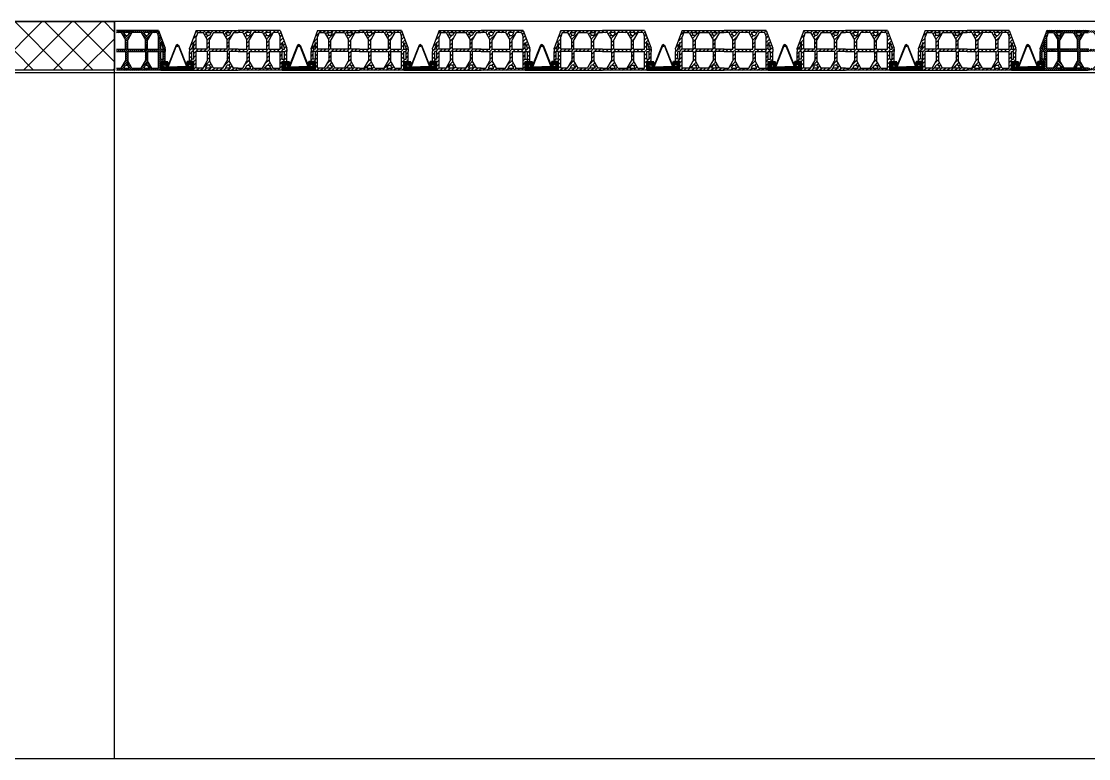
# Model space of a CAD drawing. Header units: millimetres. Extents: x 2329 to 2450, y 1882 to 1940.
# Drawn here: x 2372.708 to 2377.54, y 1916.594 to 1919.93 of the extents above; entities that cross this region are included whole.
import ezdxf

# ---------------------------------------------------------------- set-up
doc = ezdxf.new("R2010")
doc.units = ezdxf.units.MM
doc.layers.add('Fondazione', color=7, linetype='Continuous', lineweight=25)
doc.layers.add('pilastri', color=5, linetype='Continuous', lineweight=30)
for name, color, linetype in [('grigio', 252, 'Continuous'), ('PIGNATTE', 30, 'Continuous'), ('trasferimento', 252, 'Continuous'), ('TRAVETT0', 5, 'Continuous')]:
    doc.layers.add(name, color=color, linetype=linetype)

# ---------------------------------------------------------------- blocks, each defined once
blk = doc.blocks.new('mezza pignatta')
at = {"layer": 'PIGNATTE', "linetype": 'Continuous'}
h = blk.add_hatch(dxfattribs=at)
h.set_pattern_fill('ANSI31', color=256, scale=0.002)
h.set_pattern_definition([(45, (0, 0), (-0.00449012806, 0.00449012806), [])])
h.paths.add_polyline_path([(2384.2517, 1920.9977), (2384.0617, 1920.9977), (2384.0617, 1920.9877), (2384.0827, 1920.9877), (2384.1017, 1920.9548), (2384.1017, 1920.9127), (2384.0617, 1920.9127), (2384.0617, 1920.9027), (2384.1017, 1920.9027), (2384.1017, 1920.8605), (2384.0827, 1920.8277), (2384.0617, 1920.8277), (2384.0617, 1920.8177), (2384.2617, 1920.8177), (2384.2617, 1920.8577), (2384.2817, 1920.8577), (2384.2817, 1920.9027), (2384.2817, 1920.9127), (2384.2817, 1920.9177)])
h.paths.add_polyline_path([(2384.1307, 1920.9877), (2384.1727, 1920.9877), (2384.1917, 1920.9548), (2384.1917, 1920.9127), (2384.1117, 1920.9127), (2384.1117, 1920.9548)], flags=16)
h.paths.add_polyline_path([(2384.1017, 1920.9748), (2384.0943, 1920.9877), (2384.1191, 1920.9877), (2384.1117, 1920.9748)], flags=16)
h.paths.add_polyline_path([(2384.1117, 1920.9027), (2384.1917, 1920.9027), (2384.1917, 1920.8605), (2384.1727, 1920.8277), (2384.1307, 1920.8277), (2384.1117, 1920.8605)], flags=16)
h.paths.add_polyline_path([(2384.1843, 1920.9877), (2384.2091, 1920.9877), (2384.2017, 1920.9748), (2384.1917, 1920.9748)], flags=16)
h.paths.add_polyline_path([(2384.2017, 1920.9548), (2384.2207, 1920.9877), (2384.2448, 1920.9877), (2384.2517, 1920.9692), (2384.2517, 1920.9127), (2384.2017, 1920.9127)], flags=16)
h.paths.add_polyline_path([(2384.2017, 1920.9027), (2384.2517, 1920.9027), (2384.2517, 1920.8677), (2384.2517, 1920.8577), (2384.2517, 1920.8277), (2384.2207, 1920.8277), (2384.2017, 1920.8605)], flags=16)
h.paths.add_polyline_path([(2384.1117, 1920.8405), (2384.1191, 1920.8277), (2384.0943, 1920.8277), (2384.1017, 1920.8405)], flags=16)
h.paths.add_polyline_path([(2384.1917, 1920.8405), (2384.2017, 1920.8405), (2384.2091, 1920.8277), (2384.1843, 1920.8277)], flags=16)
h.paths.add_polyline_path([(2384.2617, 1920.9425), (2384.2717, 1920.9158), (2384.2717, 1920.9127), (2384.2617, 1920.9127)], flags=16)
h.paths.add_polyline_path([(2384.2617, 1920.9027), (2384.2717, 1920.9027), (2384.2717, 1920.8677), (2384.2617, 1920.8677)], flags=16)
for p, q in [((2384.2517, 1920.9977), (2384.0617, 1920.9977)), ((2384.0827, 1920.9877), (2384.0617, 1920.9877)), ((2384.0827, 1920.9877), (2384.1017, 1920.9548)), ((2384.1191, 1920.9877), (2384.0943, 1920.9877)), ((2384.0943, 1920.9877), (2384.1017, 1920.9748)), ((2384.1017, 1920.9748), (2384.1117, 1920.9748)), ((2384.1307, 1920.9877), (2384.1117, 1920.9548)), ((2384.1191, 1920.9877), (2384.1117, 1920.9748)), ((2384.1727, 1920.9877), (2384.1307, 1920.9877)), ((2384.1727, 1920.9877), (2384.1917, 1920.9548)), ((2384.2091, 1920.9877), (2384.1843, 1920.9877)), ((2384.1843, 1920.9877), (2384.1917, 1920.9748)), ((2384.1917, 1920.9748), (2384.2017, 1920.9748)), ((2384.2207, 1920.9877), (2384.2017, 1920.9548)), ((2384.2091, 1920.9877), (2384.2017, 1920.9748)), ((2384.2448, 1920.9877), (2384.2207, 1920.9877)), ((2384.2448, 1920.9877), (2384.2517, 1920.9692)), ((2384.2517, 1920.9977), (2384.2817, 1920.9177)), ((2384.2517, 1920.9127), (2384.2517, 1920.9692)), ((2384.1017, 1920.9127), (2384.1017, 1920.9548)), ((2384.1117, 1920.9127), (2384.1117, 1920.9548)), ((2384.1917, 1920.9127), (2384.1917, 1920.9548)), ((2384.2017, 1920.9127), (2384.2017, 1920.9548)), ((2384.2617, 1920.9127), (2384.2617, 1920.9425)), ((2384.2617, 1920.9425), (2384.2717, 1920.9158)), ((2384.2817, 1920.9127), (2384.2817, 1920.9177)), ((2384.0617, 1920.9127), (2384.1017, 1920.9127)), ((2384.0617, 1920.9027), (2384.1017, 1920.9027)), ((2384.1017, 1920.9027), (2384.1017, 1920.8605)), ((2384.1117, 1920.9127), (2384.1917, 1920.9127)), ((2384.1117, 1920.9027), (2384.1917, 1920.9027)), ((2384.1117, 1920.9027), (2384.1117, 1920.8605)), ((2384.1917, 1920.9027), (2384.1917, 1920.8605)), ((2384.2017, 1920.9127), (2384.2517, 1920.9127)), ((2384.2017, 1920.9027), (2384.2517, 1920.9027)), ((2384.2017, 1920.9027), (2384.2017, 1920.8605)), ((2384.2517, 1920.8677), (2384.2517, 1920.9027)), ((2384.2617, 1920.9127), (2384.2717, 1920.9127)), ((2384.2617, 1920.9027), (2384.2717, 1920.9027)), ((2384.2617, 1920.8677), (2384.2617, 1920.9027)), ((2384.2717, 1920.9127), (2384.2717, 1920.9158)), ((2384.2717, 1920.8677), (2384.2717, 1920.9027)), ((2384.2817, 1920.9127), (2384.2817, 1920.9027)), ((2384.2817, 1920.8577), (2384.2817, 1920.9027)), ((2384.0617, 1920.8277), (2384.0827, 1920.8277)), ((2384.0827, 1920.8277), (2384.1017, 1920.8605)), ((2384.0943, 1920.8277), (2384.1017, 1920.8405)), ((2384.0943, 1920.8277), (2384.1191, 1920.8277)), ((2384.1017, 1920.8405), (2384.1117, 1920.8405)), ((2384.1307, 1920.8277), (2384.1117, 1920.8605)), ((2384.1191, 1920.8277), (2384.1117, 1920.8405)), ((2384.1307, 1920.8277), (2384.1727, 1920.8277)), ((2384.1727, 1920.8277), (2384.1917, 1920.8605)), ((2384.1843, 1920.8277), (2384.1917, 1920.8405)), ((2384.1843, 1920.8277), (2384.2091, 1920.8277)), ((2384.1917, 1920.8405), (2384.2017, 1920.8405)), ((2384.2207, 1920.8277), (2384.2017, 1920.8605)), ((2384.2091, 1920.8277), (2384.2017, 1920.8405)), ((2384.2207, 1920.8277), (2384.2517, 1920.8277)), ((2384.2517, 1920.8577), (2384.2517, 1920.8677)), ((2384.2517, 1920.8277), (2384.2517, 1920.8577)), ((2384.2617, 1920.8677), (2384.2717, 1920.8677)), ((2384.2617, 1920.8577), (2384.2817, 1920.8577)), ((2384.2617, 1920.8177), (2384.2617, 1920.8577)), ((2384.2617, 1920.8177), (2384.2617, 1920.8577)), ((2384.2617, 1920.8577), (2384.2817, 1920.8577)), ((2384.2617, 1920.8577), (2384.2817, 1920.8577))]:
    blk.add_line(p, q, dxfattribs=at)
blk.add_lwpolyline([(2384.2617, 1920.8177), (2384.0617, 1920.8177)], dxfattribs=at)
blk = doc.blocks.new('travetto')
at = {"layer": 'TRAVETT0', "linetype": 'Continuous'}
h = blk.add_hatch(dxfattribs=at)
h.set_pattern_fill('STEEL', color=256, scale=0.002)
h.set_pattern_definition([(45, (0.770935, 2.1805917), (-0.00449012806, 0.00449012806), []), (45, (0.770935, 2.1837667), (-0.00449012806, 0.00449012806), [])])
h.paths.add_polyline_path([(2383.7269, 1920.9351), (2383.7269, 1920.8951), (2383.8769, 1920.8951), (2383.8769, 1920.9351), (2383.8469, 1920.9351, 0.357495), (2383.8469, 1920.9201), (2383.8619, 1920.9201, -0.543766), (2383.8619, 1920.9101), (2383.8019, 1920.9101), (2383.7419, 1920.9101, -0.543766), (2383.7419, 1920.9201), (2383.7569, 1920.9201, 0.357495), (2383.7569, 1920.9351)])
at = {"layer": 'PIGNATTE', "linetype": 'Continuous'}
for p, q in [((2383.7269, 1920.9351), (2383.7469, 1920.9351)), ((2383.7269, 1920.8951), (2383.7269, 1920.9351)), ((2383.7269, 1920.9351), (2383.7469, 1920.9351)), ((2383.8769, 1920.9351), (2383.8569, 1920.9351)), ((2383.8769, 1920.9351), (2383.8569, 1920.9351)), ((2383.8769, 1920.8951), (2383.8769, 1920.9351))]:
    blk.add_line(p, q, dxfattribs=at)
at = {"layer": 'TRAVETT0', "linetype": 'Continuous'}
for p, q in [((2383.7961, 1921.0092), (2383.7586, 1920.9139)), ((2383.7986, 1921.0092), (2383.7606, 1920.912)), ((2383.7986, 1921.0092), (2383.7961, 1921.0092)), ((2383.8051, 1921.0092), (2383.8431, 1920.912)), ((2383.8051, 1921.0092), (2383.8076, 1921.0092)), ((2383.8076, 1921.0092), (2383.8451, 1920.9139)), ((2383.7269, 1920.8951), (2383.7269, 1920.9351)), ((2383.7269, 1920.9351), (2383.7569, 1920.9351)), ((2383.7419, 1920.9201), (2383.7569, 1920.9201)), ((2383.8769, 1920.9351), (2383.8469, 1920.9351)), ((2383.8619, 1920.9201), (2383.8469, 1920.9201)), ((2383.8769, 1920.8951), (2383.8769, 1920.9351)), ((2383.7419, 1920.9101), (2383.8019, 1920.9101)), ((2383.7606, 1920.912), (2383.757, 1920.912)), ((2383.8619, 1920.9101), (2383.8019, 1920.9101)), ((2383.8431, 1920.912), (2383.8468, 1920.912))]:
    blk.add_line(p, q, dxfattribs=at)
at = {"layer": 'TRAVETT0'}
blk.add_lwpolyline([(2383.7269, 1920.8951), (2383.8769, 1920.8951)], dxfattribs=at)
at = {"layer": 'TRAVETT0', "linetype": 'Continuous'}
for centre in [(2383.7549, 1920.9152), (2383.8488, 1920.9152)]:
    blk.add_circle(centre, 0.00378, dxfattribs=at)
for centre, radius, start, end in [((2383.8019, 1921.0073), 0.00378, 90, 270), ((2383.8019, 1921.0073), 0.00378, 270, 90), ((2383.7451, 1920.9151), 0.00596, 122.9283, 237.0717), ((2383.7477, 1920.9276), 0.0118, 320.6565, 39.3435), ((2383.856, 1920.9276), 0.0118, 140.6565, 219.3435), ((2383.8586, 1920.9151), 0.00596, 302.9283, 57.0717)]:
    blk.add_arc(centre, radius, start, end, dxfattribs=at)
blk = doc.blocks.new('pignatta')
at = {"layer": 'PIGNATTE', "linetype": 'Continuous'}
h = blk.add_hatch(dxfattribs=at)
h.set_pattern_fill('ANSI31', color=256, scale=0.0039)
h.paths.add_polyline_path([(2384.9072, 1921.3369), (2384.9072, 1921.3319), (2384.9072, 1921.3219), (2384.9072, 1921.2769), (2384.9272, 1921.2769), (2384.9272, 1921.2369), (2385.1272, 1921.2369), (2385.3272, 1921.2369), (2385.3272, 1921.2769), (2385.3472, 1921.2769), (2385.3472, 1921.3219), (2385.3472, 1921.3319), (2385.3472, 1921.3369), (2385.3172, 1921.4169), (2385.1272, 1921.4169), (2384.9372, 1921.4169)])
h.paths.add_polyline_path([(2384.9372, 1921.3884), (2384.9441, 1921.4069), (2384.9682, 1921.4069), (2384.9872, 1921.374), (2384.9872, 1921.3319), (2384.9372, 1921.3319)], flags=16)
h.paths.add_polyline_path([(2384.9272, 1921.3618), (2384.9272, 1921.3319), (2384.9172, 1921.3319), (2384.9172, 1921.3351)], flags=16)
h.paths.add_polyline_path([(2384.9272, 1921.3219), (2384.9272, 1921.2869), (2384.9172, 1921.2869), (2384.9172, 1921.3219)], flags=16)
h.paths.add_polyline_path([(2384.9372, 1921.3219), (2384.9872, 1921.3219), (2384.9872, 1921.2798), (2384.9682, 1921.2469), (2384.9372, 1921.2469), (2384.9372, 1921.2769), (2384.9372, 1921.2869)], flags=16)
h.paths.add_polyline_path([(2384.9798, 1921.4069), (2385.0046, 1921.4069), (2384.9972, 1921.394), (2384.9872, 1921.394)], flags=16)
h.paths.add_polyline_path([(2384.9972, 1921.374), (2385.0162, 1921.4069), (2385.0582, 1921.4069), (2385.0772, 1921.374), (2385.0772, 1921.3319), (2384.9972, 1921.3319)], flags=16)
h.paths.add_polyline_path([(2384.9972, 1921.3219), (2385.0772, 1921.3219), (2385.0772, 1921.2798), (2385.0582, 1921.2469), (2385.0162, 1921.2469), (2384.9972, 1921.2798)], flags=16)
h.paths.add_polyline_path([(2384.9872, 1921.2598), (2384.9972, 1921.2598), (2385.0046, 1921.2469), (2384.9798, 1921.2469)], flags=16)
h.paths.add_polyline_path([(2385.0698, 1921.4069), (2385.0946, 1921.4069), (2385.0872, 1921.394), (2385.0772, 1921.394)], flags=16)
h.paths.add_polyline_path([(2385.0872, 1921.374), (2385.1062, 1921.4069), (2385.1272, 1921.4069), (2385.1482, 1921.4069), (2385.1672, 1921.374), (2385.1672, 1921.3319), (2385.1272, 1921.3319), (2385.0872, 1921.3319)], flags=16)
h.paths.add_polyline_path([(2385.0872, 1921.3219), (2385.1272, 1921.3219), (2385.1672, 1921.3219), (2385.1672, 1921.2798), (2385.1482, 1921.2469), (2385.1272, 1921.2469), (2385.1062, 1921.2469), (2385.0872, 1921.2798)], flags=16)
h.paths.add_polyline_path([(2385.0772, 1921.2598), (2385.0872, 1921.2598), (2385.0946, 1921.2469), (2385.0698, 1921.2469)], flags=16)
h.paths.add_polyline_path([(2385.1598, 1921.4069), (2385.1846, 1921.4069), (2385.1772, 1921.394), (2385.1672, 1921.394)], flags=16)
h.paths.add_polyline_path([(2385.1772, 1921.374), (2385.1962, 1921.4069), (2385.2382, 1921.4069), (2385.2572, 1921.374), (2385.2572, 1921.3319), (2385.1772, 1921.3319)], flags=16)
h.paths.add_polyline_path([(2385.1772, 1921.3219), (2385.2572, 1921.3219), (2385.2572, 1921.2798), (2385.2382, 1921.2469), (2385.1962, 1921.2469), (2385.1772, 1921.2798)], flags=16)
h.paths.add_polyline_path([(2385.1598, 1921.2469), (2385.1672, 1921.2598), (2385.1772, 1921.2598), (2385.1846, 1921.2469)], flags=16)
h.paths.add_polyline_path([(2385.2498, 1921.4069), (2385.2746, 1921.4069), (2385.2672, 1921.394), (2385.2572, 1921.394)], flags=16)
h.paths.add_polyline_path([(2385.2672, 1921.374), (2385.2862, 1921.4069), (2385.3103, 1921.4069), (2385.3172, 1921.3884), (2385.3172, 1921.3319), (2385.2672, 1921.3319)], flags=16)
h.paths.add_polyline_path([(2385.2672, 1921.3219), (2385.3172, 1921.3219), (2385.3172, 1921.2869), (2385.3172, 1921.2769), (2385.3172, 1921.2469), (2385.2862, 1921.2469), (2385.2672, 1921.2798)], flags=16)
h.paths.add_polyline_path([(2385.2498, 1921.2469), (2385.2572, 1921.2598), (2385.2672, 1921.2598), (2385.2746, 1921.2469)], flags=16)
h.paths.add_polyline_path([(2385.3272, 1921.3618), (2385.3372, 1921.3351), (2385.3372, 1921.3319), (2385.3272, 1921.3319)], flags=16)
h.paths.add_polyline_path([(2385.3272, 1921.3219), (2385.3372, 1921.3219), (2385.3372, 1921.2869), (2385.3272, 1921.2869)], flags=16)
for p, q in [((2384.9372, 1921.4169), (2384.9072, 1921.3369)), ((2384.9372, 1921.4169), (2385.1272, 1921.4169)), ((2384.9441, 1921.4069), (2384.9372, 1921.3884)), ((2384.9441, 1921.4069), (2384.9682, 1921.4069)), ((2384.9682, 1921.4069), (2384.9872, 1921.374)), ((2384.9798, 1921.4069), (2385.0046, 1921.4069)), ((2384.9798, 1921.4069), (2384.9872, 1921.394)), ((2385.0162, 1921.4069), (2384.9972, 1921.374)), ((2385.0046, 1921.4069), (2384.9972, 1921.394)), ((2385.0162, 1921.4069), (2385.0582, 1921.4069)), ((2385.0582, 1921.4069), (2385.0772, 1921.374)), ((2385.0698, 1921.4069), (2385.0946, 1921.4069)), ((2385.0698, 1921.4069), (2385.0772, 1921.394)), ((2385.1062, 1921.4069), (2385.0872, 1921.374)), ((2385.0946, 1921.4069), (2385.0872, 1921.394)), ((2385.1062, 1921.4069), (2385.1272, 1921.4069)), ((2385.3172, 1921.4169), (2385.1272, 1921.4169)), ((2385.1482, 1921.4069), (2385.1272, 1921.4069)), ((2385.1482, 1921.4069), (2385.1672, 1921.374)), ((2385.1846, 1921.4069), (2385.1598, 1921.4069)), ((2385.1598, 1921.4069), (2385.1672, 1921.394)), ((2385.1962, 1921.4069), (2385.1772, 1921.374)), ((2385.1846, 1921.4069), (2385.1772, 1921.394)), ((2385.2382, 1921.4069), (2385.1962, 1921.4069)), ((2385.2382, 1921.4069), (2385.2572, 1921.374)), ((2385.2746, 1921.4069), (2385.2498, 1921.4069)), ((2385.2498, 1921.4069), (2385.2572, 1921.394)), ((2385.2862, 1921.4069), (2385.2672, 1921.374)), ((2385.2746, 1921.4069), (2385.2672, 1921.394)), ((2385.3103, 1921.4069), (2385.2862, 1921.4069)), ((2385.3103, 1921.4069), (2385.3172, 1921.3884)), ((2385.3172, 1921.4169), (2385.3472, 1921.3369)), ((2384.9272, 1921.3618), (2384.9172, 1921.3351)), ((2384.9272, 1921.3319), (2384.9272, 1921.3618)), ((2384.9372, 1921.3319), (2384.9372, 1921.3884)), ((2384.9972, 1921.394), (2384.9872, 1921.394)), ((2384.9872, 1921.3319), (2384.9872, 1921.374)), ((2384.9972, 1921.3319), (2384.9972, 1921.374)), ((2385.0872, 1921.394), (2385.0772, 1921.394)), ((2385.0772, 1921.3319), (2385.0772, 1921.374)), ((2385.0872, 1921.3319), (2385.0872, 1921.374)), ((2385.1672, 1921.394), (2385.1772, 1921.394)), ((2385.1672, 1921.3319), (2385.1672, 1921.374)), ((2385.1772, 1921.3319), (2385.1772, 1921.374)), ((2385.2572, 1921.394), (2385.2672, 1921.394)), ((2385.2572, 1921.3319), (2385.2572, 1921.374)), ((2385.2672, 1921.3319), (2385.2672, 1921.374)), ((2385.3172, 1921.3319), (2385.3172, 1921.3884)), ((2385.3272, 1921.3319), (2385.3272, 1921.3618)), ((2385.3272, 1921.3618), (2385.3372, 1921.3351)), ((2384.9072, 1921.3319), (2384.9072, 1921.3369)), ((2384.9072, 1921.3319), (2384.9072, 1921.3219)), ((2384.9072, 1921.2769), (2384.9072, 1921.3219)), ((2384.9172, 1921.3319), (2384.9172, 1921.3351)), ((2384.9272, 1921.3319), (2384.9172, 1921.3319)), ((2384.9172, 1921.2869), (2384.9172, 1921.3219)), ((2384.9272, 1921.3219), (2384.9172, 1921.3219)), ((2384.9272, 1921.2869), (2384.9272, 1921.3219)), ((2384.9872, 1921.3319), (2384.9372, 1921.3319)), ((2384.9872, 1921.3219), (2384.9372, 1921.3219)), ((2384.9372, 1921.2869), (2384.9372, 1921.3219)), ((2384.9872, 1921.3219), (2384.9872, 1921.2798)), ((2385.0772, 1921.3319), (2384.9972, 1921.3319)), ((2385.0772, 1921.3219), (2384.9972, 1921.3219)), ((2384.9972, 1921.3219), (2384.9972, 1921.2798)), ((2385.0772, 1921.3219), (2385.0772, 1921.2798)), ((2385.1272, 1921.3319), (2385.0872, 1921.3319)), ((2385.1272, 1921.3219), (2385.0872, 1921.3219)), ((2385.0872, 1921.3219), (2385.0872, 1921.2798)), ((2385.1272, 1921.3319), (2385.1672, 1921.3319)), ((2385.1272, 1921.3219), (2385.1672, 1921.3219)), ((2385.1672, 1921.3219), (2385.1672, 1921.2798)), ((2385.1772, 1921.3319), (2385.2572, 1921.3319)), ((2385.1772, 1921.3219), (2385.2572, 1921.3219)), ((2385.1772, 1921.3219), (2385.1772, 1921.2798)), ((2385.2572, 1921.3219), (2385.2572, 1921.2798)), ((2385.2672, 1921.3319), (2385.3172, 1921.3319)), ((2385.2672, 1921.3219), (2385.3172, 1921.3219)), ((2385.2672, 1921.3219), (2385.2672, 1921.2798)), ((2385.3172, 1921.2869), (2385.3172, 1921.3219)), ((2385.3272, 1921.3319), (2385.3372, 1921.3319)), ((2385.3272, 1921.3219), (2385.3372, 1921.3219)), ((2385.3272, 1921.2869), (2385.3272, 1921.3219)), ((2385.3372, 1921.3319), (2385.3372, 1921.3351)), ((2385.3372, 1921.2869), (2385.3372, 1921.3219)), ((2385.3472, 1921.3319), (2385.3472, 1921.3369)), ((2385.3472, 1921.3319), (2385.3472, 1921.3219)), ((2385.3472, 1921.2769), (2385.3472, 1921.3219)), ((2384.9272, 1921.2769), (2384.9072, 1921.2769)), ((2384.9272, 1921.2769), (2384.9072, 1921.2769)), ((2384.9272, 1921.2769), (2384.9072, 1921.2769)), ((2384.9272, 1921.2869), (2384.9172, 1921.2869)), ((2384.9272, 1921.2369), (2384.9272, 1921.2769)), ((2384.9272, 1921.2369), (2384.9272, 1921.2769)), ((2384.9372, 1921.2769), (2384.9372, 1921.2869)), ((2384.9372, 1921.2469), (2384.9372, 1921.2769)), ((2384.9682, 1921.2469), (2384.9872, 1921.2798)), ((2384.9798, 1921.2469), (2384.9872, 1921.2598)), ((2384.9972, 1921.2598), (2384.9872, 1921.2598)), ((2385.0162, 1921.2469), (2384.9972, 1921.2798)), ((2385.0046, 1921.2469), (2384.9972, 1921.2598)), ((2385.0582, 1921.2469), (2385.0772, 1921.2798)), ((2385.0698, 1921.2469), (2385.0772, 1921.2598)), ((2385.0872, 1921.2598), (2385.0772, 1921.2598)), ((2385.1062, 1921.2469), (2385.0872, 1921.2798)), ((2385.0946, 1921.2469), (2385.0872, 1921.2598)), ((2385.1482, 1921.2469), (2385.1672, 1921.2798)), ((2385.1598, 1921.2469), (2385.1672, 1921.2598)), ((2385.1672, 1921.2598), (2385.1772, 1921.2598)), ((2385.1962, 1921.2469), (2385.1772, 1921.2798)), ((2385.1846, 1921.2469), (2385.1772, 1921.2598)), ((2385.2382, 1921.2469), (2385.2572, 1921.2798)), ((2385.2498, 1921.2469), (2385.2572, 1921.2598)), ((2385.2572, 1921.2598), (2385.2672, 1921.2598)), ((2385.2862, 1921.2469), (2385.2672, 1921.2798)), ((2385.2746, 1921.2469), (2385.2672, 1921.2598)), ((2385.3172, 1921.2769), (2385.3172, 1921.2869)), ((2385.3172, 1921.2469), (2385.3172, 1921.2769)), ((2385.3272, 1921.2869), (2385.3372, 1921.2869)), ((2385.3272, 1921.2769), (2385.3472, 1921.2769)), ((2385.3272, 1921.2369), (2385.3272, 1921.2769)), ((2385.3272, 1921.2369), (2385.3272, 1921.2769)), ((2385.3272, 1921.2769), (2385.3472, 1921.2769)), ((2385.3272, 1921.2769), (2385.3472, 1921.2769)), ((2384.9682, 1921.2469), (2384.9372, 1921.2469)), ((2385.0046, 1921.2469), (2384.9798, 1921.2469)), ((2385.0582, 1921.2469), (2385.0162, 1921.2469)), ((2385.0946, 1921.2469), (2385.0698, 1921.2469)), ((2385.1272, 1921.2469), (2385.1062, 1921.2469)), ((2385.1272, 1921.2469), (2385.1482, 1921.2469)), ((2385.1598, 1921.2469), (2385.1846, 1921.2469)), ((2385.1962, 1921.2469), (2385.2382, 1921.2469)), ((2385.2498, 1921.2469), (2385.2746, 1921.2469)), ((2385.2862, 1921.2469), (2385.3172, 1921.2469))]:
    blk.add_line(p, q, dxfattribs=at)
for points in [[(2384.9272, 1921.2369), (2385.1272, 1921.2369)], [(2385.3272, 1921.2369), (2385.1272, 1921.2369)]]:
    blk.add_lwpolyline(points, dxfattribs=at)

msp = doc.modelspace()

# ---------------------------------------------------------------- hatches: boundary and pattern name
at = {"layer": 'Fondazione', "true_color": 0x636466}
h = msp.add_hatch(dxfattribs=at)
h.set_pattern_fill('ANSI37', color=251, scale=0.03)
h.paths.add_polyline_path([(2361.5797, 1919.929), (2361.2797, 1919.929), (2361.2797, 1919.229), (2361.5797, 1919.229)])
h.paths.add_polyline_path([(2361.5797, 1923.429), (2361.2797, 1923.429), (2361.2797, 1922.729), (2361.5797, 1922.729)])
h.paths.add_polyline_path([(2367.3797, 1923.429), (2366.7797, 1923.429), (2366.7797, 1923.209), (2367.3797, 1923.209)])
h.paths.add_polyline_path([(2367.3797, 1919.929), (2367.0797, 1919.929), (2367.0797, 1919.709), (2367.3797, 1919.709)])
h.paths.add_polyline_path([(2367.0797, 1919.929), (2366.7797, 1919.929), (2366.7797, 1919.709), (2367.0797, 1919.709)])
h.paths.add_polyline_path([(2373.1297, 1919.929), (2372.8297, 1919.929), (2372.8297, 1919.709), (2373.1297, 1919.709)])
h.paths.add_polyline_path([(2372.8297, 1919.929), (2372.5297, 1919.929), (2372.5297, 1919.709), (2372.8297, 1919.709)])
h.paths.add_polyline_path([(2373.1297, 1923.429), (2372.5297, 1923.429), (2372.5297, 1923.209), (2373.1297, 1923.209)])
h.paths.add_polyline_path([(2378.6297, 1923.429), (2378.3297, 1923.429), (2378.3297, 1922.729), (2378.6297, 1922.729)])
h.paths.add_polyline_path([(2378.6297, 1919.929), (2378.3297, 1919.929), (2378.3297, 1919.229), (2378.6297, 1919.229)])
at = {"layer": 'PIGNATTE', "linetype": 'Continuous'}
h = msp.add_hatch(dxfattribs=at)
h.set_pattern_fill('ANSI31', color=256, scale=0.002)
h.set_pattern_definition([(45, (-5.216254, -1.546502), (-0.00449012806, 0.00449012806), [])])
h.paths.add_polyline_path([(2377.5397, 1919.889), (2377.5397, 1919.879), (2377.5607, 1919.879), (2377.5797, 1919.8461), (2377.5797, 1919.804), (2377.5397, 1919.804), (2377.5397, 1919.794), (2377.5797, 1919.794), (2377.5797, 1919.7519), (2377.5607, 1919.719), (2377.5397, 1919.719), (2377.5397, 1919.709), (2377.7397, 1919.709), (2377.7397, 1919.749), (2377.7597, 1919.749), (2377.7597, 1919.794), (2377.7597, 1919.804), (2377.7597, 1919.809), (2377.7297, 1919.889)])
h.paths.add_polyline_path([(2377.7297, 1919.804), (2377.6797, 1919.804), (2377.6797, 1919.8461), (2377.6987, 1919.879), (2377.7227, 1919.879), (2377.7297, 1919.8605)], flags=16)
h.paths.add_polyline_path([(2377.7397, 1919.8339), (2377.7497, 1919.8072), (2377.7497, 1919.804), (2377.7397, 1919.804)], flags=16)
h.paths.add_polyline_path([(2377.7297, 1919.794), (2377.7297, 1919.759), (2377.7297, 1919.749), (2377.7297, 1919.719), (2377.6987, 1919.719), (2377.6797, 1919.7519), (2377.6797, 1919.794)], flags=16)
h.paths.add_polyline_path([(2377.7397, 1919.794), (2377.7497, 1919.794), (2377.7497, 1919.759), (2377.7397, 1919.759)], flags=16)
h.paths.add_polyline_path([(2377.6797, 1919.8661), (2377.6697, 1919.8661), (2377.6622, 1919.879), (2377.6871, 1919.879)], flags=16)
h.paths.add_polyline_path([(2377.6697, 1919.804), (2377.5897, 1919.804), (2377.5897, 1919.8461), (2377.6087, 1919.879), (2377.6507, 1919.879), (2377.6697, 1919.8461)], flags=16)
h.paths.add_polyline_path([(2377.6697, 1919.794), (2377.6697, 1919.7519), (2377.6507, 1919.719), (2377.6087, 1919.719), (2377.5897, 1919.7519), (2377.5897, 1919.794)], flags=16)
h.paths.add_polyline_path([(2377.6797, 1919.7319), (2377.6871, 1919.719), (2377.6622, 1919.719), (2377.6697, 1919.7319)], flags=16)
h.paths.add_polyline_path([(2377.5971, 1919.879), (2377.5897, 1919.8661), (2377.5797, 1919.8661), (2377.5722, 1919.879)], flags=16)
h.paths.add_polyline_path([(2377.5897, 1919.7319), (2377.5971, 1919.719), (2377.5722, 1919.719), (2377.5797, 1919.7319)], flags=16)
h.paths.add_polyline_path([(2377.8697, 1919.809), (2377.8697, 1919.804), (2377.8697, 1919.794), (2377.8697, 1919.749), (2377.8897, 1919.749), (2377.8897, 1919.709), (2378.0897, 1919.709), (2378.2897, 1919.709), (2378.2897, 1919.749), (2378.3097, 1919.749), (2378.3097, 1919.794), (2378.3097, 1919.804), (2378.3097, 1919.809), (2378.2797, 1919.889), (2378.0897, 1919.889), (2377.8997, 1919.889)])
h.paths.add_polyline_path([(2377.8997, 1919.8605), (2377.9066, 1919.879), (2377.9307, 1919.879), (2377.9497, 1919.8461), (2377.9497, 1919.804), (2377.8997, 1919.804)], flags=16)
h.paths.add_polyline_path([(2377.8897, 1919.8339), (2377.8897, 1919.804), (2377.8797, 1919.804), (2377.8797, 1919.8072)], flags=16)
h.paths.add_polyline_path([(2377.8897, 1919.794), (2377.8897, 1919.759), (2377.8797, 1919.759), (2377.8797, 1919.794)], flags=16)
h.paths.add_polyline_path([(2377.8997, 1919.794), (2377.9497, 1919.794), (2377.9497, 1919.7519), (2377.9307, 1919.719), (2377.8997, 1919.719), (2377.8997, 1919.749), (2377.8997, 1919.759)], flags=16)
h.paths.add_polyline_path([(2377.9422, 1919.879), (2377.9671, 1919.879), (2377.9597, 1919.8661), (2377.9497, 1919.8661)], flags=16)
h.paths.add_polyline_path([(2377.9597, 1919.8461), (2377.9787, 1919.879), (2378.0207, 1919.879), (2378.0397, 1919.8461), (2378.0397, 1919.804), (2377.9597, 1919.804)], flags=16)
h.paths.add_polyline_path([(2377.9597, 1919.794), (2378.0397, 1919.794), (2378.0397, 1919.7519), (2378.0207, 1919.719), (2377.9787, 1919.719), (2377.9597, 1919.7519)], flags=16)
h.paths.add_polyline_path([(2377.9497, 1919.7319), (2377.9597, 1919.7319), (2377.9671, 1919.719), (2377.9422, 1919.719)], flags=16)
h.paths.add_polyline_path([(2378.0322, 1919.879), (2378.0571, 1919.879), (2378.0497, 1919.8661), (2378.0397, 1919.8661)], flags=16)
h.paths.add_polyline_path([(2378.0497, 1919.8461), (2378.0687, 1919.879), (2378.0897, 1919.879), (2378.1107, 1919.879), (2378.1297, 1919.8461), (2378.1297, 1919.804), (2378.0897, 1919.804), (2378.0497, 1919.804)], flags=16)
h.paths.add_polyline_path([(2378.0497, 1919.794), (2378.0897, 1919.794), (2378.1297, 1919.794), (2378.1297, 1919.7519), (2378.1107, 1919.719), (2378.0897, 1919.719), (2378.0687, 1919.719), (2378.0497, 1919.7519)], flags=16)
h.paths.add_polyline_path([(2378.0397, 1919.7319), (2378.0497, 1919.7319), (2378.0571, 1919.719), (2378.0322, 1919.719)], flags=16)
h.paths.add_polyline_path([(2378.1222, 1919.879), (2378.1471, 1919.879), (2378.1397, 1919.8661), (2378.1297, 1919.8661)], flags=16)
h.paths.add_polyline_path([(2378.1397, 1919.8461), (2378.1587, 1919.879), (2378.2007, 1919.879), (2378.2197, 1919.8461), (2378.2197, 1919.804), (2378.1397, 1919.804)], flags=16)
h.paths.add_polyline_path([(2378.1397, 1919.794), (2378.2197, 1919.794), (2378.2197, 1919.7519), (2378.2007, 1919.719), (2378.1587, 1919.719), (2378.1397, 1919.7519)], flags=16)
h.paths.add_polyline_path([(2378.1222, 1919.719), (2378.1297, 1919.7319), (2378.1397, 1919.7319), (2378.1471, 1919.719)], flags=16)
h.paths.add_polyline_path([(2378.2122, 1919.879), (2378.2371, 1919.879), (2378.2297, 1919.8661), (2378.2197, 1919.8661)], flags=16)
h.paths.add_polyline_path([(2378.2297, 1919.8461), (2378.2487, 1919.879), (2378.2727, 1919.879), (2378.2797, 1919.8605), (2378.2797, 1919.804), (2378.2297, 1919.804)], flags=16)
h.paths.add_polyline_path([(2378.2297, 1919.794), (2378.2797, 1919.794), (2378.2797, 1919.759), (2378.2797, 1919.749), (2378.2797, 1919.719), (2378.2487, 1919.719), (2378.2297, 1919.7519)], flags=16)
h.paths.add_polyline_path([(2378.2122, 1919.719), (2378.2197, 1919.7319), (2378.2297, 1919.7319), (2378.2371, 1919.719)], flags=16)
h.paths.add_polyline_path([(2378.2897, 1919.8339), (2378.2997, 1919.8072), (2378.2997, 1919.804), (2378.2897, 1919.804)], flags=16)
h.paths.add_polyline_path([(2378.2897, 1919.794), (2378.2997, 1919.794), (2378.2997, 1919.759), (2378.2897, 1919.759)], flags=16)

# ---------------------------------------------------------------- linework, layer by layer
msp.add_line((2378.6297, 1919.929), (2361.2797, 1919.929))
at = {"lineweight": 30}
msp.add_lwpolyline([(2361.5797, 1919.709), (2361.5797, 1919.699), (2378.3297, 1919.699)], dxfattribs=at)
at = {"layer": 'grigio'}
msp.add_lwpolyline([(2373.1297, 1916.594), (2373.1297, 1919.929)], dxfattribs=at)
at = {"layer": 'pilastri'}
msp.add_lwpolyline([(2372.5297, 1919.929), (2373.1297, 1919.929), (2373.1297, 1919.709), (2372.5297, 1919.709), (2372.5297, 1919.929)], dxfattribs=at)
at = {"layer": 'trasferimento'}
msp.add_line((2361.5797, 1916.594), (2378.3297, 1916.594), dxfattribs=at)

# ---------------------------------------------------------------- block references
at = {"layer": 'pilastri'}
for name, p in [('mezza pignatta', (-10.922, -1.1087)), ('pignatta', (-11.4375, -1.5279)), ('pignatta', (-10.8875, -1.5279)), ('pignatta', (-10.3375, -1.5279)), ('pignatta', (-9.7875, -1.5279)), ('pignatta', (-9.2375, -1.5279)), ('pignatta', (-8.6875, -1.5279)), ('pignatta', (-8.1375, -1.5279)), ('travetto', (-10.3872, -1.1861)), ('travetto', (-9.8372, -1.1861)), ('travetto', (-9.2872, -1.1861)), ('travetto', (-8.7372, -1.1861)), ('travetto', (-8.1872, -1.1861)), ('travetto', (-7.6372, -1.1861)), ('travetto', (-7.0872, -1.1861)), ('travetto', (-6.5372, -1.1861))]:
    msp.add_blockref(name, p, dxfattribs=at)
at = {"layer": 'pilastri', "xscale": -1}
msp.add_blockref('mezza pignatta', (4761.6014, -1.1087), dxfattribs=at)

doc.saveas('drawing.dxf')
